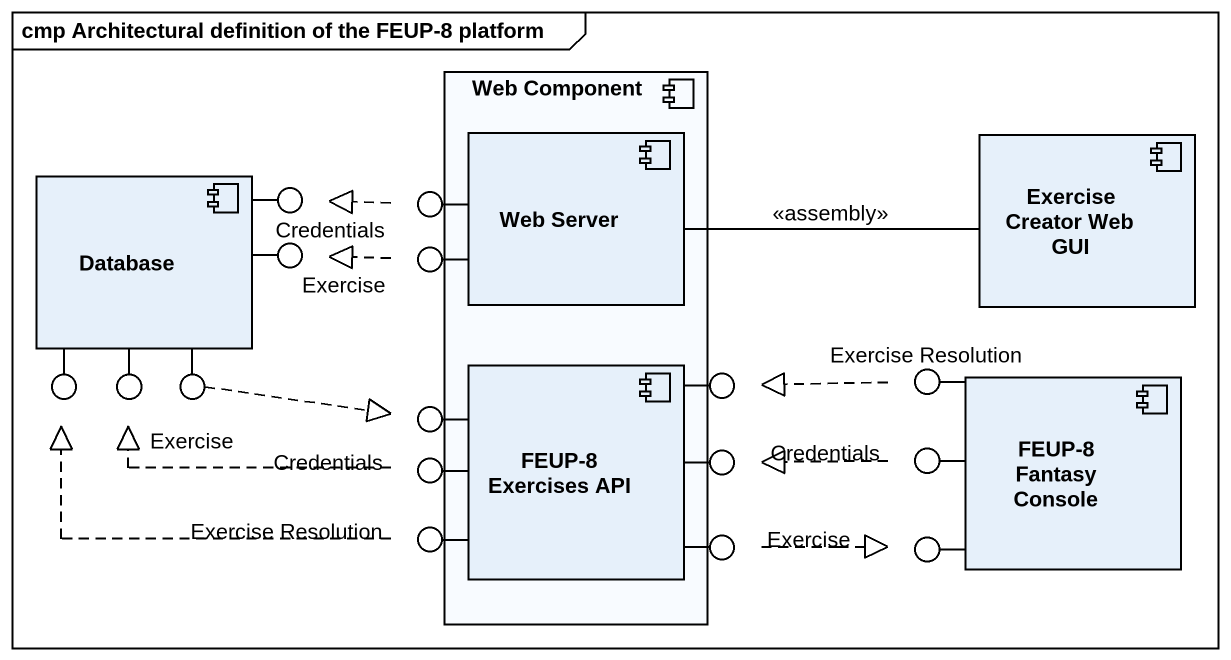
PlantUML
@startuml
mainframe cmp Architectural definition of the FEUP-8 platform
component "Web Component" as Web_Component {
  component "Web Server" as Web_Server
  component "FEUP-8 Exercises API" as FEUP_8_Exercises_API
}
component "Database" as Database_
() " " as lollipop1
() Credentials
component "Exercise Creator Web GUI" as Exercise_Creator_Web_GUI
() " " as lollipop2
() Exercise
() " " as lollipop3
() " " as lollipop4
() "Exercise" as Exercise_2
() "Exercise Resolution" as Exercise_Resolution
() " " as lollipop5
() "Credentials" as Credentials_2
() " " as lollipop6
() " " as lollipop7
() "Credentials" as Credentials_3
component "FEUP-8 Fantasy Console" as FEUP_8_Fantasy_Console
() "Exercise Resolution" as Exercise_Resolution_2
() "Exercise" as Exercise_3
() " " as lollipop8
Database_ -right- lollipop1
Web_Server -left- Credentials
Database_ -right- lollipop2
Web_Server -left- Exercise
Database_ -- lollipop3
Database_ -- lollipop4
Database_ -- Exercise_2
FEUP_8_Fantasy_Console -up- Exercise_Resolution
FEUP_8_Exercises_API -left- lollipop5
FEUP_8_Exercises_API -left- Credentials_2
FEUP_8_Exercises_API -right- lollipop6
FEUP_8_Exercises_API -right- lollipop7
FEUP_8_Fantasy_Console -left- Credentials_3
FEUP_8_Exercises_API -left- Exercise_Resolution_2
FEUP_8_Exercises_API -right- Exercise_3
FEUP_8_Fantasy_Console -left- lollipop8
Credentials .left.|> lollipop1
Web_Server -right- Exercise_Creator_Web_GUI : <<assembly>>
Exercise .left.|> lollipop2
Exercise_2 .right.|> lollipop5
Exercise_Resolution .left.|> lollipop6
Credentials_2 .left.|> lollipop4
Credentials_3 .left.|> lollipop7
Exercise_Resolution_2 .left.|> lollipop3
Exercise_3 .right.|> lollipop8
@enduml
